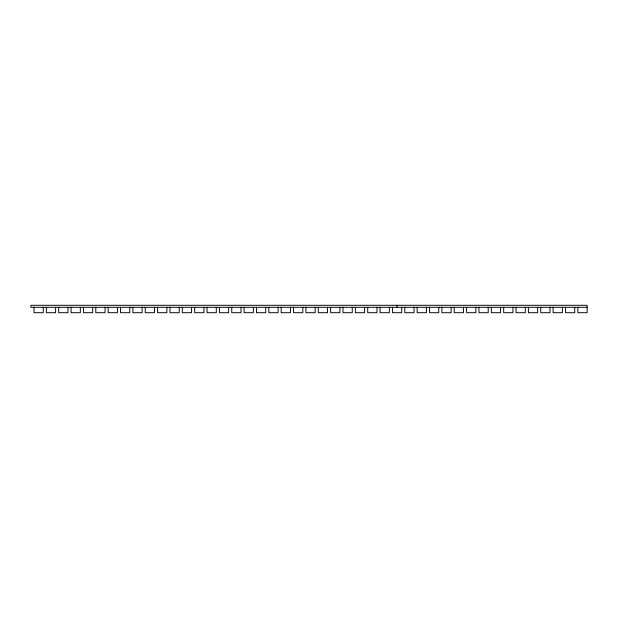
<?xml version="1.0" encoding="UTF-8"?>
<svg xmlns="http://www.w3.org/2000/svg" width="618" height="618" viewBox="0 0 618 618"><rect width="100%" height="100%" fill="white"/><g stroke="black" fill="none" stroke-linecap="round" stroke-linejoin="round"><path stroke-width="0.93" d="M587.1 307.3L30.9 307.3L30.9 305.292L587.1 305.292L587.1 312.708L577.83 312.708L577.83 307.3M574.74 307.3L574.74 312.708L565.47 312.708L565.47 307.3M562.38 307.3L562.38 312.708L553.11 312.708L553.11 307.3M550.02 307.3L550.02 312.708L540.75 312.708L540.75 307.3M537.66 307.3L537.66 312.708L528.39 312.708L528.39 307.3M525.3 307.3L525.3 312.708L516.03 312.708L516.03 307.3M512.94 307.3L512.94 312.708L503.67 312.708L503.67 307.3M500.58 307.3L500.58 312.708L491.31 312.708L491.31 307.3M488.22 307.3L488.22 312.708L478.95 312.708L478.95 307.3M475.86 307.3L475.86 312.708L466.59 312.708L466.59 307.3M463.5 307.3L463.5 312.708L454.23 312.708L454.23 307.3M451.14 307.3L451.14 312.708L441.87 312.708L441.87 307.3M438.78 307.3L438.78 312.708L429.51 312.708L429.51 307.3M426.42 307.3L426.42 312.708L417.15 312.708L417.15 307.3M414.06 307.3L414.06 312.708L404.79 312.708L404.79 307.3M401.7 307.3L401.7 312.708L392.43 312.708L392.43 307.3M397.065 305.292L397.065 307.3M389.34 307.3L389.34 312.708L380.07 312.708L380.07 307.3M376.98 307.3L376.98 312.708L367.71 312.708L367.71 307.3M364.62 307.3L364.62 312.708L355.35 312.708L355.35 307.3M352.26 307.3L352.26 312.708L342.99 312.708L342.99 307.3M339.9 307.3L339.9 312.708L330.63 312.708L330.63 307.3M327.54 307.3L327.54 312.708L318.27 312.708L318.27 307.3M315.18 307.3L315.18 312.708L305.91 312.708L305.91 307.3M302.82 307.3L302.82 312.708L293.55 312.708L293.55 307.3M290.46 307.3L290.46 312.708L281.19 312.708L281.19 307.3M278.1 307.3L278.1 312.708L268.83 312.708L268.83 307.3M265.74 307.3L265.74 312.708L256.47 312.708L256.47 307.3M253.38 307.3L253.38 312.708L244.11 312.708L244.11 307.3M241.02 307.3L241.02 312.708L231.75 312.708L231.75 307.3M228.66 307.3L228.66 312.708L219.39 312.708L219.39 307.3M216.3 307.3L216.3 312.708L207.03 312.708L207.03 307.3M203.94 307.3L203.94 312.708L194.67 312.708L194.67 307.3M191.58 307.3L191.58 312.708L182.31 312.708L182.31 307.3M179.22 307.3L179.22 312.708L169.95 312.708L169.95 307.3M166.86 307.3L166.86 312.708L157.59 312.708L157.59 307.3M154.5 307.3L154.5 312.708L145.23 312.708L145.23 307.3M142.14 307.3L142.14 312.708L132.87 312.708L132.87 307.3M129.78 307.3L129.78 312.708L120.51 312.708L120.51 307.3M117.42 307.3L117.42 312.708L108.15 312.708L108.15 307.3M105.06 307.3L105.06 312.708L95.79 312.708L95.79 307.3M92.7 307.3L92.7 312.708L83.43 312.708L83.43 307.3M80.34 307.3L80.34 312.708L71.07 312.708L71.07 307.3M67.98 307.3L67.98 312.708L58.71 312.708L58.71 307.3M55.62 307.3L55.62 312.708L46.35 312.708L46.35 307.3M43.26 307.3L43.26 312.708L33.99 312.708L33.99 307.3"/></g></svg>
